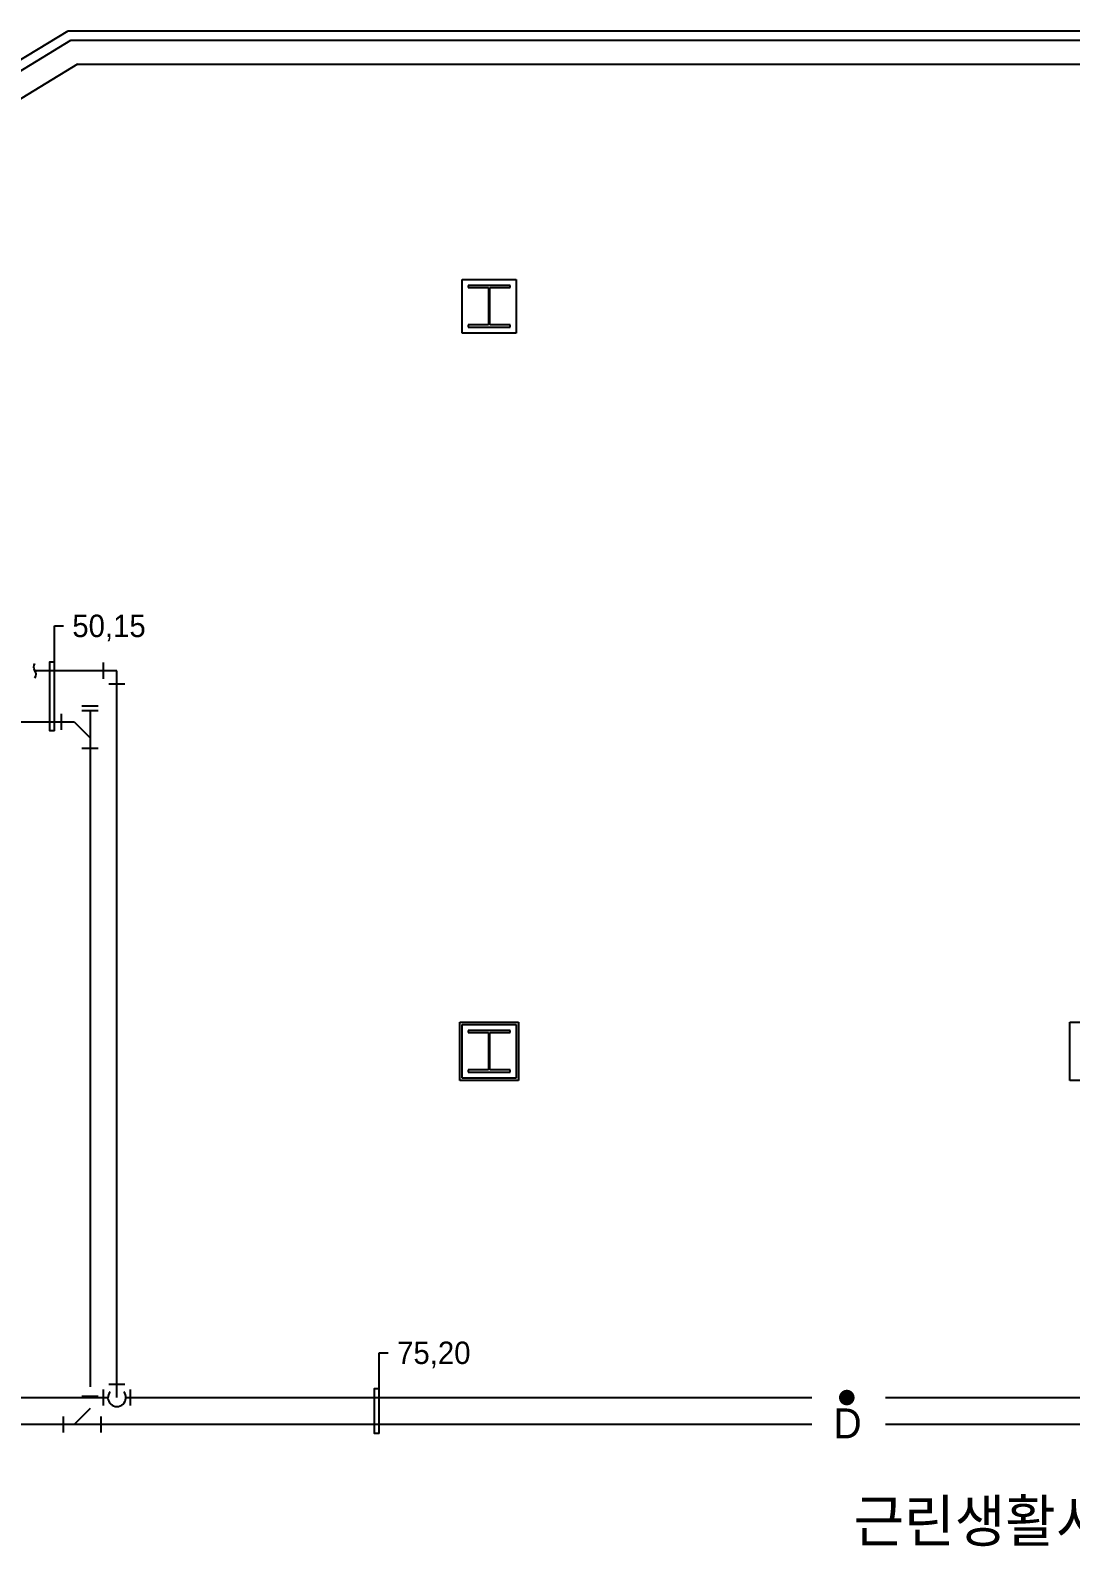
# Model space of a CAD drawing. Header units: millimetres. Extents: x 83956 to 461956, y 36707 to 125807.
# Drawn here: x 236562 to 245255, y 49972 to 62781 of the extents above; entities that cross this region are included whole.
import ezdxf

# ---------------------------------------------------------------- set-up
doc = ezdxf.new("R2010")
doc.units = ezdxf.units.MM
doc.header["$LTSCALE"] = 100
doc.header["$MEASUREMENT"] = 0
doc.layers.get('0').update_dxf_attribs({"linetype": 'CONTINUOUS'})
for name, color, linetype in [('ARCH', 9, 'CONTINUOUS'), ('COLD WATER SUPPLY', 3, 'CONTINUOUS'), ('PIPE', 3, 'CONTINUOUS'), ('SIMBOL', 7, 'CONTINUOUS')]:
    doc.layers.add(name, color=color, linetype=linetype)
doc.styles.add('GHS', font='romans.shx', dxfattribs={"bigfont": 'ghs.shx'})
doc.styles.add('gr', font='Gulim.ttf')

msp = doc.modelspace()

# ---------------------------------------------------------------- linework, layer by layer
at = {"color": 1, "linetype": 'Continuous'}
msp.add_lwpolyline([(236598, 57369, 0.36205), (236598, 57429, -0.36205), (236598, 57489)], format="xyb", dxfattribs=at)
at = {"layer": 'ARCH', "linetype": 'ByBlock', "ltscale": 2}
for p, q in [((235815, 62135), (236875, 62781)), ((236875, 62781), (255945, 62781))]:
    msp.add_line(p, q, dxfattribs=at)
at = {"layer": 'ARCH'}
for p, q in [((235895, 62090), (236897, 62701)), ((236897, 62701), (255865, 62701)), ((236953, 62501), (236095, 61978)), ((236953, 62501), (255665, 62501)), ((240570, 60651), (240220, 60651)), ((240220, 60651), (240220, 60632)), ((240220, 60632), (240389, 60632)), ((240389, 60632), (240389, 60320)), ((240401, 60320), (240401, 60632)), ((240401, 60632), (240570, 60632)), ((240570, 60632), (240570, 60651)), ((240389, 60320), (240220, 60320)), ((240220, 60320), (240220, 60301)), ((240220, 60301), (240570, 60301)), ((240570, 60320), (240401, 60320)), ((240570, 60301), (240570, 60320)), ((240150, 54491), (240640, 54491)), ((240150, 54001), (240150, 54491)), ((240170, 54471), (240620, 54471)), ((240170, 54021), (240170, 54471)), ((240620, 54471), (240620, 54021)), ((240640, 54491), (240640, 54001)), ((245250, 54491), (245740, 54491)), ((245250, 54001), (245250, 54491)), ((240570, 54421), (240220, 54421)), ((240220, 54421), (240220, 54402)), ((240220, 54402), (240389, 54402)), ((240389, 54402), (240389, 54090)), ((240401, 54090), (240401, 54402)), ((240401, 54402), (240570, 54402)), ((240570, 54402), (240570, 54421)), ((240389, 54090), (240220, 54090)), ((240220, 54090), (240220, 54071)), ((240220, 54071), (240570, 54071)), ((240570, 54090), (240401, 54090)), ((240570, 54071), (240570, 54090)), ((240640, 54001), (240150, 54001)), ((240620, 54021), (240170, 54021)), ((245740, 54001), (245250, 54001))]:
    msp.add_line(p, q, dxfattribs=at)
at = {"layer": 'ARCH', "ltscale": 2}
for p, q in [((240170, 60701), (240620, 60701)), ((240170, 60251), (240170, 60701)), ((240620, 60701), (240620, 60251)), ((240620, 60251), (240170, 60251))]:
    msp.add_line(p, q, dxfattribs=at)
at = {"layer": 'COLD WATER SUPPLY', "color": 3}
msp.add_line((237283, 57429), (236598, 57429), dxfattribs=at)
at = {"layer": 'PIPE', "color": 1, "ltscale": 2}
for p, q in [((236760, 56925), (236760, 57804)), ((236760, 57804), (236835, 57804)), ((239476, 51050), (239476, 51725)), ((239476, 51725), (239551, 51725))]:
    msp.add_line(p, q, dxfattribs=at)
at = {"layer": 'PIPE', "color": 2, "ltscale": 2}
for p, q in [((237170, 57361), (237170, 57496)), ((237350, 57316), (237215, 57316)), ((237125, 57133), (236990, 57133)), ((236820, 56933), (236820, 57068)), ((237125, 57093), (236990, 57093)), ((237125, 56778), (236990, 56778)), ((237170, 51283), (237170, 51418)), ((237215, 51463), (237350, 51463)), ((237395, 51418), (237395, 51283)), ((236990, 51363), (237125, 51363)), ((236835, 51058), (236835, 51193)), ((237150, 51058), (237150, 51193))]:
    msp.add_line(p, q, dxfattribs=at)
at = {"layer": 'PIPE', "ltscale": 2}
for p, q in [((237283, 51350), (237283, 57429)), ((228799, 51350), (237208, 51350)), ((237358, 51350), (243093, 51350)), ((243709, 51350), (253560, 51350))]:
    msp.add_line(p, q, dxfattribs=at)
at = {"layer": 'PIPE', "color": 4, "ltscale": 2}
for p, q in [((236446, 57000), (236925, 57000)), ((236925, 57000), (237058, 56868)), ((237058, 57093), (237058, 51440)), ((237058, 51258), (236925, 51125)), ((237058, 51260), (237058, 51258)), ((243093, 51125), (228513, 51125)), ((253545, 51125), (243709, 51125))]:
    msp.add_line(p, q, dxfattribs=at)
at = {"layer": 'PIPE', "color": 1, "ltscale": 2}
for points in [[(236760, 56925), (236722, 56925), (236722, 57504), (236760, 57504)], [(239476, 51050), (239438, 51050), (239438, 51425), (239476, 51425)]]:
    msp.add_lwpolyline(points, dxfattribs=at)
at = {"layer": 'PIPE', "color": 2, "ltscale": 2}
msp.add_arc((237283, 51350), 75, 139, 41, dxfattribs=at)
at = {"layer": 'SIMBOL', "color": 2, "const_width": 65}
msp.add_lwpolyline([(243386, 51383, 1), (243386, 51318, 1)], format="xyb", close=True, dxfattribs=at)

# ---------------------------------------------------------------- texts
at = {"layer": 'ARCH', "style": 'GHS'}
msp.add_text('근린생활시설(골프연습장)', height=399.41, dxfattribs=at).set_placement((243443, 50105))
at = {"layer": 'PIPE', "color": 2, "ltscale": 2, "style": 'gr'}
for s, p in [('50,15', (236910, 57710)), ('75,20', (239626, 51631))]:
    msp.add_text(s, height=187.5, dxfattribs=at).set_placement(p)
at = {"layer": 'SIMBOL', "color": 2, "style": 'gr'}
msp.add_text('D', height=250, dxfattribs=at).set_placement((243274, 51010))

doc.saveas('drawing.dxf')
